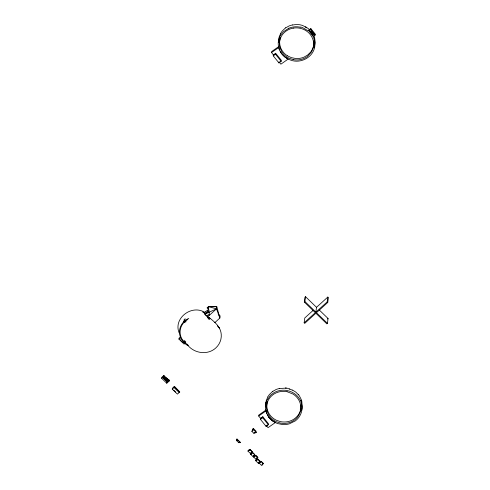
<?xml version="1.0" encoding="UTF-8"?>
<svg xmlns="http://www.w3.org/2000/svg" width="490" height="490" viewBox="0 0 490 490"><rect width="100%" height="100%" fill="white"/><g stroke="black" fill="none" stroke-linecap="round" stroke-linejoin="round"><path stroke-width="0.73" d="M302.214 407.515L301.828 401.494M265.831 402.866L265.8 406.988M265.813 403.129L266.284 400.563L267.816 396.98M161.627 378.255L161.737 377.398L163.77 375.554L169.203 380.271L169.093 381.128L166.772 383.235L161.627 378.255L163.66 376.412L163.77 375.554L164.628 376.577M165.314 378.556L165.387 377.986M163.25 378.115L166.68 381.434L167.727 380.252L166.784 381.618L167.641 382.445M166.974 381.171L166.931 381.483L163.538 377.851L166.974 381.171L166.68 381.434M166.772 383.235L166.882 382.384M168.621 380.804L168.517 381.655L163.366 376.675L163.476 375.818L164.45 376.761M172.266 389.121L172.376 388.27L174.367 386.463L179.738 391.994L177.417 394.101L172.266 389.121L174.593 387.014L174.367 386.463L179.738 391.994L174.593 387.014M184.957 343.306L184.087 344.096L178.942 339.117L179.046 338.265L180.406 337.034M174.121 386.684L174.011 387.541L179.156 392.521L179.512 391.443M180.479 339.644L180.406 340.213L182.69 342.43M184.853 340.611L183.334 341.989L181.184 338.921A16.317 15.27 7.3 0 1 182.96 322.653L183.946 321.452M185.018 322.726L183.922 321.667L184.209 319.407M183.334 341.989L183.799 341.377L181.735 338.676A15.705 14.7 7.3 0 1 183.444 323.014L183.971 322.291L183.536 321.875M183.922 321.667L184.791 320.877L185.079 318.616M185.875 321.109L185.281 320.288L184.816 320.662L185.918 321.722M176.621 389.746L176.694 389.176M185.71 320.705L186.243 320.472A15.705 14.7 7.3 0 1 187.884 319.468M185.722 342.234L184.607 343.251L183.75 342.418L184.889 341.193M184.607 343.251L185.753 342.026M188.252 345.762A16.317 15.27 7.3 0 1 186.5 344.746L185.049 343.649L185.741 342.841M185.049 343.649L185.514 343.043M207.546 310.801L207.368 312.222L208.985 310.752M214.785 322.671L219.869 318.047L216.513 308.816L216.782 306.679L208.348 306.667L207.962 307.132L208.544 308.492M273.371 54.843L275.637 53.257L281.309 60.301L281.18 61.299L278.914 62.885L273.242 55.842L273.371 54.843L271.527 52.553L271.656 51.554L278.847 46.519C278.436 49.043 280.194 51.377 281.481 53.434L280.249 51.462M281.18 61.299L275.509 54.249L275.637 53.257M278.914 62.885L279.043 61.887L280.886 64.178L288.194 59.057L284.764 56.889L281.646 53.68A18.326 17.156 7.3 0 0 290.76 60.135C301.417 64.147 315.033 56.191 314.899 44.339A18.424 17.248 7.3 0 0 313.667 37.981L313.055 35.917M280.66 33.369L282.111 31.189L285.627 27.759M239.341 442.194L238.759 442.721L236.639 440.675L237.221 440.149L236.652 439.597L236.982 439.016L240.241 442.17L239.91 442.752L239.377 441.882L239.91 442.752M236.639 440.675L237.552 439.573M236.652 439.597L236.982 439.016M237.221 440.149L236.688 439.279M238.759 442.721L239.665 441.619M247.916 451.045L248.945 449.887L248.84 450.739L248.589 450.181L248.871 450.457L250.047 449.33L252.117 451.731L250.598 453.648L247.916 451.045L248.553 450.463M251.848 431.316L253.054 429.951L252.479 429.393L253.061 428.866L253.63 429.424L253.704 428.854L255.823 430.9L256.282 432.339L255.7 432.866L255.168 431.996L253.967 433.362L251.848 431.316L253.704 428.854M253.012 430.263L252.479 429.393M248.84 450.739L250.047 449.33M252.442 429.712L253.061 428.866M250.598 453.648L250.353 453.085M253.783 456.123L253.624 455.645L253.783 456.123L253.146 456.705L250.629 454.267L251.505 453.599M250.666 453.985L251.578 453.03L251.468 453.881L251.303 453.403M251.241 453.066L250.99 452.503L252.16 451.376M251.468 453.881L252.675 452.472L254.794 454.518L253.587 455.933M255.7 432.866L255.737 432.554M253.146 456.705L253.82 455.841M256.668 458.438L257.005 459.087L256.368 459.663L253.446 456.839L254.126 455.976L254.555 456.392M260.545 418.319L262.812 416.727L268.477 423.77L268.349 424.769L266.082 426.355L260.417 419.311L260.545 418.319L258.702 416.028L258.83 415.03L266.015 409.989M253.483 456.558L253.912 456.974L253.985 456.404M254.126 455.976L254.518 456.68L255.725 455.265L257.838 457.317L256.631 458.726L257.005 459.087M300.143 27.103C302.171 26.129 308.761 32.414 308.596 30.19L310.838 28.622L315.291 34.153L315.18 35.011L312.969 36.56M254.518 456.68L254.629 455.823L253.446 456.839M255.425 455.602L257.538 457.648L257.838 457.317M315.18 35.011L310.727 29.474L310.838 28.622M255.615 460.655L256.295 459.785L256.723 460.202L257.893 459.075L260.006 461.127L258.8 462.536L259.228 462.952L258.591 463.534L255.615 460.655L256.797 459.632L256.687 460.49L256.295 459.785M256.368 459.663L257.042 458.799M256.631 458.726L256.742 457.868M268.349 424.769L262.683 417.725L262.812 416.727M256.687 460.49L257.893 459.075M312.498 35.445L312.571 34.876L309.6 31.189L309.527 31.758L312.498 35.445L313.661 34.41L311.113 31.25M258.591 463.534L259.265 462.664L258.836 462.254L260.006 461.127M268.661 416.916L266.634 413.321L266.009 410.038M259.302 463.228L261.262 461.353L263.375 463.399L261.648 465.5L259.302 463.228L260.092 462.474M259.976 462.364L260.055 462.762L261.262 461.353M260.055 462.762L260.166 461.905L259.339 462.946M266.082 426.355L266.211 425.363L268.055 427.654L275.368 422.527L271.938 420.365L268.587 416.825L269.028 417.388M262.285 464.918L262.205 464.526M262.168 464.808L263.375 463.399M267.834 396.839L269.279 394.658L272.801 391.234M319.278 309.999L328.061 318.5L327.443 323.339L326.861 323.865L315.879 313.239L304.731 323.363L304.155 322.806L315.309 312.681L304.327 302.054L304.945 297.216L305.527 296.689L316.509 307.316L315.885 312.155L304.909 301.528L305.527 296.689M304.155 322.806L304.78 317.967L313.141 310.378M300.903 400.208C303.702 404.219 299.151 394.928 298.496 394.652M301.485 410.626L302.012 408.587L300.266 409.83M315.885 312.155L327.179 301.901L327.804 297.062L328.374 297.614L327.755 302.453L316.46 312.712L327.443 323.339M280.207 38.116L279.784 40.088A17.138 16.041 7.3 0 0 287.452 55.842M314.317 47.156L315.174 42.207L314.654 38.018M280.641 33.51L279.116 37.093L278.565 42.403M208.207 307.371L208.348 306.667M267.124 425.063L267.436 425.063M280.335 61.526L280.017 61.783M178.942 339.117L180.681 337.537M218.154 313.986L220.145 315.915L219.869 318.047L216.782 306.679L208.495 306.709L216.513 308.816L209.438 315.235L205.671 315.333M183.75 342.418L184.865 341.408M184.173 342.841L185.275 341.836M164.224 377.502L163.354 378.292L162.496 377.465M169.203 380.271L169.093 381.128L163.636 376.43L169.203 380.271L163.66 376.412M304.327 302.054L304.909 301.528M316.509 307.316L327.804 297.062M327.479 319.027L328.061 318.5M253.967 433.362L255.125 432.309M250.629 454.267L251.272 453.691M252.675 452.472L250.868 454.181M253.912 456.974L255.725 455.265M185.251 320.503L185.875 320.007A16.317 15.27 7.3 0 1 188.785 318.39M205.439 311.763L208.379 309.57M308.486 31.048L310.727 29.474M300.248 409.971L301.993 408.727M271.527 52.553L278.718 47.512M273.242 55.842L275.509 54.249M309.527 31.758L310.66 30.962L313.631 34.655M312.571 34.876L313.704 34.086M313.661 34.41L313.986 34.184M258.702 416.028L265.892 410.988M260.417 419.311L262.683 417.725M272.783 391.375L276.354 389.372L279.735 388.362M285.609 27.899L289.18 25.897L292.561 24.886M288.892 28.175L283.3 31.838L280.568 35.262A18.375 17.199 7.3 0 0 278.387 41.338A18.295 17.126 7.8 0 0 278.357 45.65L279.465 49.845M204.575 314.335L216.513 308.816M292.542 25.027C297.301 24.133 302.673 24.255 306.33 27.881M279.716 388.503L286.307 388.117M206.21 312.295L207.576 312.387M202.989 311.934L208.838 312.442M285.327 387.976L287.489 388.282L292.561 390.205M293.222 59.602L289.155 58.267A17.107 16.011 7.3 0 1 281.529 51.309L279.955 47.524A17.076 15.98 7.8 0 1 279.453 43.518A17.113 16.023 7.3 0 1 280.721 37.657M287.079 391.7L293.02 394.052A17.132 16.035 7.3 0 1 299.598 413.664A17.132 16.035 7.3 0 1 280.396 423.078L276.323 421.737A17.132 16.035 7.3 0 1 267.497 402.057A17.132 16.035 7.3 0 1 287.073 391.7M289.468 388.938L289.817 389.029M202.915 312.179L206.174 313.71M208.134 314.629L209.438 315.235L208.385 306.863M305.405 26.595L309.766 29.669M287.459 55.829L291.329 57.63L295.537 58.482A17.138 16.041 7.3 0 0 303.904 57.189L307.549 55.107L310.507 52.246A17.138 16.041 7.3 0 0 313.857 42.887A17.076 15.98 7.8 0 0 313.741 40.872M292.579 390.065L295.825 392.135L298.477 394.799M273.365 421.376L270.272 418.846M206.547 315.48C212.587 320.466 220.58 325.623 221.235 334.272C221.713 339.349 219.606 344.513 215.833 347.925C207.46 355.752 193.048 353.339 186.849 343.949M185.489 343.251L186.849 344.28A15.705 14.7 7.3 0 0 187.958 344.954M185.079 343.441L184.632 343.037M218.228 327.038L219.367 328.037L217.309 325.807M308.596 30.19L309.098 30.656M268.82 417.149L267.424 414.932M183.775 342.204L183.364 341.781M327.179 301.901L327.755 302.453M207.472 307.438L208.471 308.4M207.043 307.83L208.532 309.276M208.36 316.846L209.977 318.408M184.791 320.877L185.888 321.936M183.511 322.089L183.94 322.506M253.018 429.179L256.282 432.339M249.998 449.685L252.117 451.731M255.676 455.62L257.795 457.672M252.632 452.827L254.745 454.879M261.213 461.709L263.332 463.754M257.844 459.436L259.963 461.482M236.94 439.328L240.198 442.488M256.031 459.02L256.405 459.381M255.651 460.367L256.08 460.784M258.199 462.83L258.628 463.246M175.549 388.068L175.886 388.392M177.503 389.96L177.833 390.285M163.28 377.857L166.716 381.177M173.736 390.224L175.561 391.994M207.417 317.398L209.31 319.437L202.744 311.297C189.857 305.601 173.454 319.039 179.101 332.765M184.283 341.144L185.306 342.265M313.955 35.703L314.672 37.877M265.941 411.245L266.634 413.321M293.504 28.083A17.113 16.023 7.3 0 1 313.104 48.29L311.493 51.995L307.365 56.534A17.107 16.011 7.3 0 1 293.216 59.602M288.886 28.218A18.326 17.156 7.3 0 1 300.113 27.146M293.492 28.095A17.107 15.999 7 0 0 285.768 31.311L284.182 32.64A17.175 16.084 7.7 0 0 280.703 37.638M271.932 420.371A18.357 17.181 7.3 0 0 277.928 423.617L282.436 424.524A18.357 17.181 7.3 0 0 289.259 423.875L295.311 420.904A18.357 17.181 7.3 0 0 301.528 403.527A18.357 17.181 7.3 0 0 287.318 390.579L285.033 390.254A18.357 17.181 7.3 0 0 274.026 392.643L270.468 395.308L266.744 400.661A18.357 17.181 7.3 0 0 265.935 411.257M300.983 405.016A17.132 16.035 7.3 0 1 280.574 421.657L276.507 420.316A17.132 16.035 7.3 0 1 267.375 401.592M261.305 418.209L261.93 417.762L261.335 418.154M274.131 54.739L274.768 54.317L274.131 54.739M270.26 418.834L268.814 417.149L270.26 418.834"/></g></svg>
